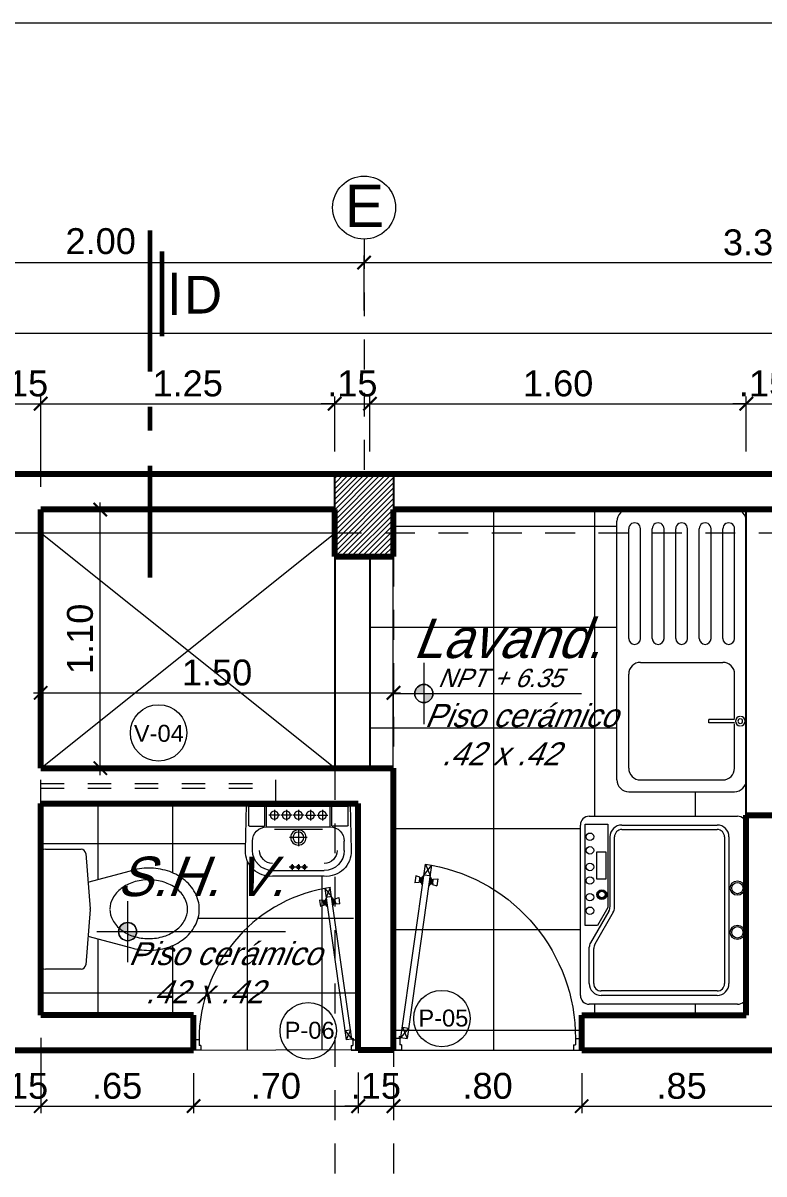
# Model space of a CAD drawing. Header units: millimetres. Extents: x 3790 to 7711, y 1449 to 3132.
# Drawn here: x 3911.027 to 3914.177, y 1484.983 to 1489.878 of the extents above; entities that cross this region are included whole.
import ezdxf

# ---------------------------------------------------------------- set-up
doc = ezdxf.new("R2010")
doc.units = ezdxf.units.MM
doc.header["$PDMODE"] = 3
for name, pattern in [('ACAD_ISO10W100', [18.5, 12, -3, 0.5, -3]), ('CENTER2', [1.125, 0.75, -0.125, 0.125, -0.125]), ('DASHDOTX2', [50.8, 25.4, -12.7, 0, -12.7]), ('HIDDEN', [9.525, 6.35, -3.175])]:
    doc.linetypes.add(name, pattern=pattern)
for name, color, linetype, lineweight in [('cotas', 7, 'Continuous', 5), ('EJES', 20, 'DASHDOTX2', 9), ('LINEA-DE-CORTE', 6, 'ACAD_ISO10W100', 60), ('MOBILIARIOS', 151, 'Continuous', 5), ('PERSONA', 7, 'Continuous', 9), ('pluma 0.0', 33, 'Continuous', 0), ('pluma 1', 1, 'Continuous', 9), ('pluma 2.5', 30, 'Continuous', 25), ('pluma 8', 98, 'Continuous', 80), ('proyecciones', 32, 'HIDDEN', 9), ('PUERTAS', 33, 'Continuous', 9), ('SANITARIOS', 40, 'Continuous', 9), ('TEXTO', 7, 'Continuous', 9), ('TEXTURAS', 35, 'Continuous', 5)]:
    doc.layers.add(name, color=color, linetype=linetype, lineweight=lineweight)
doc.styles.add('nombreambiente', font='stylu.ttf', dxfattribs={"oblique": 20})
doc.styles.get("Standard").update_dxf_attribs({"font": 'arial.ttf'})
doc.styles.add('TIMES', font='arial.ttf', dxfattribs={"height": 0.11})
doc.dimstyles.new('julio', dxfattribs={"dimtxt": 0.11, "dimasz": 0.057, "dimexe": 0.03, "dimexo": 0.097, "dimgap": 0.0295, "dimtad": 1, "dimzin": 4, "dimdsep": 46, "dimtxsty": 'TIMES', "dimblk": 'ARCHTICK', "dimcen": 0, "dimdle": 0.03, "dimclrd": 256, "dimclre": 256, "dimclrt": 256, "dimadec": 0, "dimazin": 0, "dimtfac": 1, "dimtix": 1, "dimtmove": 2, "dimatfit": 2, "dimldrblk": 'ARCHTICK', "dimfxl": 1, "dimtolj": 1, "dimtzin": 0, "dimlwd": 5, "dimlwe": 5, "dimarcsym": 0})

# ---------------------------------------------------------------- blocks, each defined once
blk = doc.blocks.new('DFGDSG')
at = {"layer": 'SANITARIOS'}
for p, q in [((653.507, 206.6328), (654.607, 206.6328)), ((653.457, 206.5828), (653.457, 206.1328)), ((653.557, 206.5828), (653.957, 206.5828)), ((654.1085, 206.5828), (654.5752, 206.5828)), ((654.657, 206.5828), (654.657, 206.1328)), ((653.507, 206.5328), (653.507, 206.1828)), ((654.007, 206.5328), (654.007, 206.1828)), ((654.1085, 206.5328), (654.5752, 206.5328)), ((654.1085, 206.4828), (654.5752, 206.4828)), ((654.1085, 206.4328), (654.5752, 206.4328)), ((654.1085, 206.3828), (654.5752, 206.3828)), ((654.1085, 206.3328), (654.5752, 206.3328)), ((654.1085, 206.2828), (654.5752, 206.2828)), ((653.7493, 206.1328), (653.7494, 206.2417)), ((653.7494, 206.2417), (653.764, 206.2417)), ((653.7646, 206.1328), (653.7646, 206.2417)), ((654.1085, 206.2328), (654.5752, 206.2328)), ((654.1085, 206.1828), (654.5752, 206.1828)), ((653.557, 206.1328), (653.7451, 206.1328)), ((653.7689, 206.1328), (653.957, 206.1328)), ((654.1085, 206.1328), (654.5752, 206.1328)), ((653.507, 206.0828), (654.607, 206.0828))]:
    blk.add_line(p, q, dxfattribs=at)
for centre, radius, start, end in [((653.507, 206.5828), 0.05, 90, 180), ((654.607, 206.5828), 0.05, 360, 90), ((653.557, 206.5328), 0.05, 90, 180), ((653.957, 206.5328), 0.05, 0, 90), ((654.1085, 206.5578), 0.025, 90, 270), ((654.5752, 206.5578), 0.025, 270, 90), ((654.1085, 206.4578), 0.025, 90, 270), ((654.5752, 206.4578), 0.025, 270, 90), ((654.1085, 206.3578), 0.025, 90, 270), ((654.5752, 206.3578), 0.025, 270, 90), ((654.1085, 206.2578), 0.025, 90, 270), ((654.5752, 206.2578), 0.025, 270, 90), ((653.557, 206.1828), 0.05, 180, 270), ((653.957, 206.1828), 0.05, 270, 0), ((654.1085, 206.1578), 0.025, 90, 270), ((654.5752, 206.1578), 0.025, 270, 90), ((653.507, 206.1328), 0.05, 180, 270), ((653.757, 206.1085), 0.0201, 3.7916, 176.2084), ((653.757, 206.1085), 0.0201, 183.7916, 356.2084), ((653.757, 206.1085), 0.0101, 7.5683, 172.4317), ((653.757, 206.1085), 0.0101, 187.5683, 352.4317), ((654.607, 206.1328), 0.05, 270, 360)]:
    blk.add_arc(centre, radius, start, end, dxfattribs=at)
blk = doc.blocks.new('khjkhjk')
at = {"layer": 'SANITARIOS'}
for p, q in [((987.6491, 424.1584), (987.6491, 424.6284)), ((987.6691, 424.6484), (987.8206, 424.6484)), ((987.8405, 424.6299), (987.8589, 424.3949)), ((987.85, 424.5084), (988.0309, 424.5568)), ((987.8589, 424.3918), (987.8405, 424.1568)), ((987.85, 424.2783), (988.0309, 424.2299)), ((987.8206, 424.1384), (987.6691, 424.1384))]:
    blk.add_line(p, q, dxfattribs=at)
for centre, radius, start, end in [((987.6691, 424.6284), 0.02, 90, 180), ((987.8206, 424.6284), 0.02, 4.4846, 90), ((988.1086, 424.3013), 0.2671, 90, 106.9016), ((988.1086, 424.3013), 0.2671, 72.5782, 90), ((988.1228, 424.3465), 0.2197, 52.8533, 72.5782), ((988.0944, 424.3465), 0.1697, 107.4218, 127.1467), ((988.1086, 424.3013), 0.2171, 90, 107.4218), ((988.1086, 424.3013), 0.2171, 72.5782, 90), ((988.1228, 424.3465), 0.1697, 52.8533, 72.5782), ((988.1445, 424.3751), 0.1837, 28.6682, 52.8533), ((988.0727, 424.3751), 0.1337, 127.1467, 151.3318), ((988.1445, 424.3751), 0.1337, 28.6682, 52.8533), ((988.1778, 424.3934), 0.1458, 360, 28.6682), ((988.0393, 424.3934), 0.0958, 151.3318, 179.1537), ((988.1778, 424.3934), 0.0958, 360, 28.6682), ((987.839, 424.3934), 0.02, 355.5154, 4.4846), ((988.0393, 424.3934), 0.0958, 180.8463, 208.6682), ((988.1778, 424.3934), 0.0958, 331.3318, 0), ((988.1778, 424.3934), 0.1458, 331.3318, 0), ((988.0727, 424.4116), 0.1337, 208.6682, 232.8533), ((988.1445, 424.4116), 0.1337, 307.1467, 331.3318), ((988.1445, 424.4116), 0.1837, 307.1467, 331.3318), ((988.0944, 424.4403), 0.1697, 232.8533, 252.5782), ((988.1086, 424.4855), 0.2171, 252.5782, 270), ((988.1086, 424.4855), 0.2171, 270, 287.4218), ((988.1228, 424.4403), 0.1697, 287.4218, 307.1467), ((988.1228, 424.4403), 0.2197, 287.4218, 307.1467), ((988.1086, 424.4855), 0.2671, 253.0984, 270), ((988.1086, 424.4855), 0.2671, 270, 287.4218), ((987.6691, 424.1584), 0.02, 180, 270), ((987.8206, 424.1584), 0.02, 270, 355.5154)]:
    blk.add_arc(centre, radius, start, end, dxfattribs=at)
blk = doc.blocks.new('lavavo 3')
at = {"layer": 'SANITARIOS'}
for p, q in [((1138.5237, 375.7609), (1138.5237, 375.8379)), ((1138.9437, 375.8419), (1138.5277, 375.8419)), ((1138.5937, 375.7584), (1138.5937, 375.8419)), ((1138.6007, 375.7539), (1138.6007, 375.8419)), ((1138.8707, 375.7539), (1138.8707, 375.8419)), ((1138.8777, 375.7584), (1138.8777, 375.8419)), ((1138.9477, 375.8379), (1138.9477, 375.7609)), ((1138.5277, 375.7569), (1138.5887, 375.7569)), ((1138.5907, 375.7539), (1138.5907, 375.7549)), ((1138.8707, 375.7539), (1138.6007, 375.7539)), ((1138.8807, 375.753), (1138.8807, 375.7549)), ((1138.9437, 375.7569), (1138.8827, 375.7569)), ((1138.8377, 375.7439), (1138.6337, 375.7439)), ((1138.5407, 375.6539), (1138.5407, 375.6939)), ((1138.9307, 375.6539), (1138.9307, 375.6939)), ((1138.8457, 375.5689), (1138.6257, 375.5689))]:
    blk.add_line(p, q, dxfattribs=at)
at = {"layer": 'SANITARIOS', "color": 4, "linetype": 'CENTER2', "ltscale": 0.04}
for p, q in [((1138.6567, 375.8039), (1138.6107, 375.8039)), ((1138.6337, 375.8269), (1138.6337, 375.7809)), ((1138.7077, 375.8039), (1138.6617, 375.8039)), ((1138.6847, 375.8269), (1138.6847, 375.7809)), ((1138.7127, 375.8039), (1138.7587, 375.8039)), ((1138.7357, 375.8269), (1138.7357, 375.7809)), ((1138.7637, 375.8039), (1138.8097, 375.8039)), ((1138.7867, 375.8269), (1138.7867, 375.7809)), ((1138.8147, 375.8039), (1138.8607, 375.8039)), ((1138.8377, 375.8269), (1138.8377, 375.7809)), ((1138.6982, 375.7089), (1138.7732, 375.7089))]:
    blk.add_line(p, q, dxfattribs=at)
at = {"layer": 'SANITARIOS', "color": 4}
blk.add_line((1138.7357, 375.7464), (1138.7357, 375.6714), dxfattribs=at)
at = {"layer": 'SANITARIOS', "color": 4, "linetype": 'CENTER2', "ltscale": 0.02}
for p, q in [((1138.6972, 375.5834), (1138.7227, 375.5834)), ((1138.7099, 375.5961), (1138.7099, 375.5706)), ((1138.7229, 375.5834), (1138.7484, 375.5834)), ((1138.7357, 375.5961), (1138.7357, 375.5706)), ((1138.7487, 375.5834), (1138.7742, 375.5834)), ((1138.7614, 375.5961), (1138.7614, 375.5706))]:
    blk.add_line(p, q, dxfattribs=at)
at = {"layer": 'SANITARIOS'}
blk.add_lwpolyline([(1138.5157, 375.8489), (1138.5107, 375.6539, 0.445971), (1138.6257, 375.5439), (1138.8457, 375.5439, 0.445971), (1138.9607, 375.6539), (1138.9557, 375.8489, 0.414214), (1138.9507, 375.8539), (1138.5207, 375.8539, 0.414214)], format="xyb", close=True, dxfattribs=at)
for centre, radius in [((1138.6337, 375.8039), 0.0173), ((1138.6847, 375.8039), 0.0173), ((1138.7357, 375.8039), 0.0173), ((1138.7867, 375.8039), 0.0173), ((1138.8377, 375.8039), 0.0173), ((1138.7357, 375.7089), 0.0325), ((1138.7357, 375.7089), 0.0232), ((1138.7099, 375.5834), 0.00775), ((1138.7357, 375.5834), 0.00775), ((1138.7614, 375.5834), 0.00775)]:
    blk.add_circle(centre, radius, dxfattribs=at)
for centre, radius, start, end in [((1138.5277, 375.8379), 0.004, 90, 180), ((1138.9437, 375.8379), 0.004, 360, 90), ((1138.5277, 375.7609), 0.004, 180, 270), ((1138.6007, 375.6939), 0.06, 90, 180), ((1138.5887, 375.7549), 0.002, 0, 90), ((1138.8707, 375.6939), 0.06, 0, 90), ((1138.8827, 375.7549), 0.002, 90, 180), ((1138.9437, 375.7609), 0.004, 270, 0), ((1138.6257, 375.6539), 0.085, 180, 270), ((1138.6257, 375.6539), 0.055, 180, 270), ((1138.8457, 375.6539), 0.085, 270, 0), ((1138.8457, 375.6539), 0.055, 270, 0)]:
    blk.add_arc(centre, radius, start, end, dxfattribs=at)
blk = doc.blocks.new('eqwqewr')
at = {"layer": 'PUERTAS'}
for p, q in [((0.1178, 0.7625, 4483.175), (0.0879, 0.7582, 4483.175)), ((0.0879, 0.7582, 4483.175), (0.2051, -0.0706, 4483.175)), ((0.235, -0.0663, 4483.175), (0.1178, 0.7625, 4483.175)), ((0.0589, 0.6934, 4483.175), (0.0637, 0.6595, 4483.175)), ((0.0799, 0.6922, 4483.175), (0.0589, 0.6934, 4483.175)), ((0.0835, 0.6664, 4483.175), (0.0637, 0.6595, 4483.175)), ((0.0806, 0.6868, 4483.175), (0.0799, 0.6922, 4483.175)), ((0.084, 0.6873, 4483.175), (0.0806, 0.6868, 4483.175)), ((0.0828, 0.6718, 4483.175), (0.0806, 0.6868, 4483.175)), ((0.0862, 0.6723, 4483.175), (0.0828, 0.6718, 4483.175)), ((0.0828, 0.6718, 4483.175), (0.0835, 0.6664, 4483.175)), ((0.0871, 0.6898, 4483.175), (0.0837, 0.6893, 4483.175)), ((0.084, 0.6873, 4483.175), (0.0837, 0.6893, 4483.175)), ((0.0862, 0.6723, 4483.175), (0.084, 0.6873, 4483.175)), ((0.0862, 0.6723, 4483.175), (0.0864, 0.6703, 4483.175)), ((0.0898, 0.6708, 4483.175), (0.0864, 0.6703, 4483.175)), ((0.0902, 0.693, 4483.175), (0.0868, 0.6925, 4483.175)), ((0.0871, 0.6898, 4483.175), (0.0868, 0.6925, 4483.175)), ((0.0898, 0.6708, 4483.175), (0.0871, 0.6898, 4483.175)), ((0.0898, 0.6708, 4483.175), (0.0902, 0.6681, 4483.175)), ((0.0942, 0.704, 4483.175), (0.0902, 0.693, 4483.175)), ((0.0936, 0.6685, 4483.175), (0.0902, 0.693, 4483.175)), ((0.0936, 0.6685, 4483.175), (0.0902, 0.6681, 4483.175)), ((0.1005, 0.6591, 4483.175), (0.0936, 0.6685, 4483.175)), ((0.0955, 0.7042, 4483.175), (0.0942, 0.704, 4483.175)), ((0.1005, 0.6591, 4483.175), (0.0942, 0.704, 4483.175)), ((0.1248, 0.713, 4483.175), (0.0949, 0.7087, 4483.175)), ((0.0987, 0.6817, 4483.175), (0.0987, 0.6817, 4483.175)), ((0.0987, 0.6817, 4483.175), (0.0987, 0.6817, 4483.175)), ((0.1254, 0.7084, 4483.175), (0.1268, 0.7086, 4483.175)), ((0.1331, 0.6637, 4483.175), (0.1268, 0.7086, 4483.175)), ((0.1268, 0.7086, 4483.175), (0.1336, 0.6992, 4483.175)), ((0.1318, 0.6635, 4483.175), (0.1331, 0.6637, 4483.175)), ((0.1331, 0.6637, 4483.175), (0.1371, 0.6747, 4483.175)), ((0.1336, 0.6992, 4483.175), (0.137, 0.6996, 4483.175)), ((0.1371, 0.6747, 4483.175), (0.1336, 0.6992, 4483.175)), ((0.1374, 0.6969, 4483.175), (0.137, 0.6996, 4483.175)), ((0.1371, 0.6747, 4483.175), (0.1405, 0.6752, 4483.175)), ((0.1374, 0.6969, 4483.175), (0.1408, 0.6974, 4483.175)), ((0.1401, 0.6779, 4483.175), (0.1374, 0.6969, 4483.175)), ((0.1401, 0.6779, 4483.175), (0.1435, 0.6784, 4483.175)), ((0.1401, 0.6779, 4483.175), (0.1405, 0.6752, 4483.175)), ((0.1411, 0.6954, 4483.175), (0.1408, 0.6974, 4483.175)), ((0.1411, 0.6954, 4483.175), (0.1445, 0.6958, 4483.175)), ((0.1432, 0.6804, 4483.175), (0.1411, 0.6954, 4483.175)), ((0.1432, 0.6804, 4483.175), (0.1466, 0.6809, 4483.175)), ((0.1432, 0.6804, 4483.175), (0.1435, 0.6784, 4483.175)), ((0.1437, 0.7013, 4483.175), (0.1635, 0.7082, 4483.175)), ((0.1445, 0.6958, 4483.175), (0.1437, 0.7013, 4483.175)), ((0.1466, 0.6809, 4483.175), (0.1445, 0.6958, 4483.175)), ((0.1466, 0.6809, 4483.175), (0.1474, 0.6755, 4483.175)), ((0.1474, 0.6755, 4483.175), (0.1684, 0.6743, 4483.175)), ((0.1635, 0.7082, 4483.175), (0.1684, 0.6743, 4483.175)), ((0.1019, 0.6593, 4483.175), (0.1005, 0.6591, 4483.175)), ((0.228, -0.0168, 4483.175), (0.1981, -0.021, 4483.175)), ((-0.5995, -0.0707, 4483.175), (-0.6297, -0.0707, 4483.175)), ((-0.6297, -0.0707, 4483.175), (-0.6297, -0.1273, 4483.175)), ((-0.5995, -0.0707, 4483.175), (-0.5995, -0.1019, 4483.175)), ((-0.5909, -0.1019, 4483.175), (-0.5995, -0.1019, 4483.175)), ((-0.5909, -0.1019, 4483.175), (-0.5909, -0.1273, 4483.175)), ((0.235, -0.0663, 4483.175), (0.2051, -0.0706, 4483.175)), ((0.2315, -0.1019, 4483.175), (0.2401, -0.1019, 4483.175)), ((0.2315, -0.1019, 4483.175), (0.2315, -0.1273, 4483.175)), ((0.2401, -0.0707, 4483.175), (0.2401, -0.1019, 4483.175)), ((0.2401, -0.0707, 4483.175), (0.2703, -0.0707, 4483.175)), ((0.2401, -0.0707, 4483.175), (0.2401, -0.1019, 4483.175)), ((0.2703, -0.0707, 4483.175), (0.2703, -0.1273, 4483.175)), ((-0.5909, -0.1273, 4483.175), (-0.6297, -0.1273, 4483.175)), ((0.2315, -0.1273, 4483.175), (0.2703, -0.1273, 4483.175))]:
    blk.add_line(p, q, dxfattribs=at)
for radius in [0.00461, 0.000461]:
    blk.add_circle((0.2397, -0.0661, 4483.175), radius, dxfattribs=at)
at = {"layer": 'TEXTURAS', "linetype": 'Continuous', "extrusion": (-4.60854e-07, -6.59516e-08, 1)}
for p, q in [((0.0879, 0.7582, 4483.175), (0.1248, 0.713, 4483.175)), ((0.1178, 0.7625, 4483.175), (0.0949, 0.7087, 4483.175)), ((0.1981, -0.021, 4483.175), (0.235, -0.0663, 4483.175)), ((0.228, -0.0168, 4483.175), (0.2051, -0.0706, 4483.175))]:
    blk.add_line(p, q, dxfattribs=at)
at = {"layer": 'TEXTURAS'}
blk.add_arc((0.2406, -0.0678, 4483.175), 0.8401, 100.4752, 180.1986, dxfattribs=at)
blk = doc.blocks.new('lavadora')
at = {"layer": 'MOBILIARIOS'}
h = blk.add_hatch(color=256, dxfattribs=at)
h.paths.add_polyline_path([(601.9776, 2030.5193, 1), (602.0108, 2030.5193, 1)])
h.paths.add_polyline_path([(602.0084, 2030.5194, -1), (601.98, 2030.5194, -1)], flags=16)
for p, q in [((601.6986, 2031.134), (602.423, 2031.134)), ((601.6608, 2030.4663), (601.6608, 2031.0962)), ((602.4608, 2031.0962), (602.4608, 2030.4663)), ((601.7489, 2031.0602), (602.3726, 2031.0602)), ((601.7489, 2031.0413), (602.3726, 2031.0413)), ((601.6986, 2030.6048), (601.6986, 2031.0099)), ((601.7175, 2030.6048), (601.7175, 2031.0099)), ((602.4041, 2031.0099), (602.4041, 2030.5167)), ((602.423, 2031.0099), (602.423, 2030.5167)), ((601.6952, 2030.5456), (602.0489, 2030.5456)), ((601.6952, 2030.4489), (601.6952, 2030.5456)), ((602.0506, 2030.5734), (601.7489, 2030.5734)), ((602.0456, 2030.5545), (601.7489, 2030.5545)), ((602.0489, 2030.5456), (602.126, 2030.5011)), ((602.0645, 2030.5494), (602.1997, 2030.4713)), ((602.0695, 2030.5683), (602.2047, 2030.4902)), ((601.8127, 2030.4978), (601.8127, 2030.5371)), ((601.8127, 2030.5371), (601.9286, 2030.5371)), ((601.9286, 2030.4978), (601.8127, 2030.4978)), ((601.9286, 2030.5371), (601.9286, 2030.4978)), ((602.126, 2030.5011), (602.126, 2030.4489)), ((602.126, 2030.4489), (601.6952, 2030.4489)), ((602.3726, 2030.4663), (602.2186, 2030.4663)), ((602.3726, 2030.4852), (602.2236, 2030.4852)), ((602.423, 2030.4285), (601.6986, 2030.4285))]:
    blk.add_line(p, q, dxfattribs=at)
for centre, radius in [((601.9666, 2031.0961), 0.0307), ((601.9666, 2031.0961), 0.0242), ((602.1549, 2031.0961), 0.0307), ((602.1549, 2031.0961), 0.0242), ((601.9942, 2030.5197), 0.0208), ((601.9942, 2030.5193), 0.0166), ((601.9942, 2030.5194), 0.0142), ((601.7483, 2030.4691), 0.0159), ((601.8061, 2030.4691), 0.0159), ((601.8768, 2030.4691), 0.0159), ((601.9346, 2030.4691), 0.0159), ((602.0053, 2030.4691), 0.0159), ((602.0631, 2030.4691), 0.0159)]:
    blk.add_circle(centre, radius, dxfattribs=at)
for centre, radius, start, end in [((601.6986, 2031.0962), 0.0378, 90, 180), ((602.423, 2031.0962), 0.0378, 0, 90), ((601.7489, 2031.0099), 0.0504, 90, 180), ((601.7489, 2031.0099), 0.0315, 90, 180), ((602.3726, 2031.0099), 0.0504, 0, 90), ((602.3726, 2031.0099), 0.0315, 0, 90), ((601.7489, 2030.6048), 0.0504, 180, 270), ((601.7489, 2030.6048), 0.0315, 180, 270), ((602.0456, 2030.5167), 0.0378, 60, 90), ((602.0506, 2030.5356), 0.0378, 60, 90), ((602.3726, 2030.5167), 0.0504, 270, 0), ((602.3726, 2030.5167), 0.0315, 270, 0), ((601.6986, 2030.4663), 0.0378, 180, 270), ((602.2186, 2030.5041), 0.0378, 240, 270), ((602.2236, 2030.523), 0.0378, 240, 270), ((602.423, 2030.4663), 0.0378, 270, 0)]:
    blk.add_arc(centre, radius, start, end, dxfattribs=at)
blk = doc.blocks.new('iiuyu')
at = {"layer": 'pluma 1', "ltscale": 0.3}
h = blk.add_hatch(color=256, dxfattribs=at)
h.paths.add_polyline_path([(1118.6362, 393.0279, 0.414214), (1118.5977, 392.9893), (1118.6362, 392.9893)])
h.paths.add_polyline_path([(1118.6747, 392.9893), (1118.6362, 392.9893), (1118.6362, 392.9508, 0.414214)])
for p, q in [((1118.6362, 393.1195), (1118.6362, 392.8592)), ((1118.506, 392.9893), (1119.307, 392.9893))]:
    blk.add_line(p, q, dxfattribs=at)
blk.add_circle((1118.6362, 392.9893), 0.0385, dxfattribs=at)
for start, end in [(0, 180), (180, 0)]:
    blk.add_arc((1118.6362, 392.9893), 0.0385, start, end, dxfattribs=at)
blk = doc.blocks.new('_ArchTick')
at = {"color": 0, "linetype": 'ByBlock', "lineweight": 40, "const_width": 0.15}
blk.add_lwpolyline([(-0.5, -0.5), (0.5, 0.5)], dxfattribs=at)
blk = doc.blocks.new('*D447')
at = {"layer": 'cotas', "lineweight": 5, "transparency": 16777216}
for p, q in [((3901.5224, 1488.5592), (3916.8824, 1488.5592)), ((3901.5524, 1488.0562), (3901.5524, 1488.5892)), ((3916.8524, 1488.0562), (3916.8524, 1488.5892))]:
    blk.add_line(p, q, dxfattribs=at)
at = {"layer": 'Defpoints', "color": 0, "transparency": 16777216}
for p in [(3916.8524, 1488.5592), (3901.5524, 1487.9592), (3916.8524, 1487.9592)]:
    blk.add_point(p, dxfattribs=at)
at = {"layer": 'cotas', "lineweight": 5, "transparency": 16777216, "xscale": 0.057, "yscale": 0.057, "zscale": 0.057, "rotation": 180}
blk.add_blockref('_ArchTick', (3901.5524, 1488.5592), dxfattribs=at)
at = {"layer": 'cotas', "lineweight": 5, "transparency": 16777216, "xscale": 0.057, "yscale": 0.057, "zscale": 0.057}
blk.add_blockref('_ArchTick', (3916.8524, 1488.5592), dxfattribs=at)
at = {"layer": 'cotas', "transparency": 16777216, "insert": (3909.355, 1488.65), "char_height": 0.11, "attachment_point": 5, "style": 'TIMES'}
blk.add_mtext('\\A1;15.30', dxfattribs=at)
blk = doc.blocks.new('*D381')
at = {"layer": 'cotas', "lineweight": 5, "transparency": 16777216}
for p, q in [((3910.4474, 1488.8592), (3912.5074, 1488.8592)), ((3910.4774, 1488.6562), (3910.4774, 1488.8892)), ((3912.4774, 1488.6562), (3912.4774, 1488.8892))]:
    blk.add_line(p, q, dxfattribs=at)
at = {"layer": 'Defpoints', "color": 0, "transparency": 16777216}
for p in [(3912.4774, 1488.8592), (3910.4774, 1488.5592), (3912.4774, 1488.5592)]:
    blk.add_point(p, dxfattribs=at)
at = {"layer": 'cotas', "lineweight": 5, "transparency": 16777216, "xscale": 0.057, "yscale": 0.057, "zscale": 0.057, "rotation": 180}
blk.add_blockref('_ArchTick', (3910.4774, 1488.8592), dxfattribs=at)
at = {"layer": 'cotas', "lineweight": 5, "transparency": 16777216, "xscale": 0.057, "yscale": 0.057, "zscale": 0.057}
blk.add_blockref('_ArchTick', (3912.4774, 1488.8592), dxfattribs=at)
at = {"layer": 'cotas', "transparency": 16777216, "insert": (3911.3576, 1488.95), "char_height": 0.11, "attachment_point": 5, "style": 'TIMES'}
blk.add_mtext('\\A1;2.00', dxfattribs=at)
blk = doc.blocks.new('*D382')
at = {"layer": 'cotas', "lineweight": 5, "transparency": 16777216}
for p, q in [((3912.4474, 1488.8592), (3915.8574, 1488.8592)), ((3912.4774, 1488.6562), (3912.4774, 1488.8892)), ((3915.8274, 1488.6562), (3915.8274, 1488.8892))]:
    blk.add_line(p, q, dxfattribs=at)
at = {"layer": 'Defpoints', "color": 0, "transparency": 16777216}
for p in [(3915.8274, 1488.8592), (3912.4774, 1488.5592), (3915.8274, 1488.5592)]:
    blk.add_point(p, dxfattribs=at)
at = {"layer": 'cotas', "lineweight": 5, "transparency": 16777216, "xscale": 0.057, "yscale": 0.057, "zscale": 0.057, "rotation": 180}
blk.add_blockref('_ArchTick', (3912.4774, 1488.8592), dxfattribs=at)
at = {"layer": 'cotas', "lineweight": 5, "transparency": 16777216, "xscale": 0.057, "yscale": 0.057, "zscale": 0.057}
blk.add_blockref('_ArchTick', (3915.8274, 1488.8592), dxfattribs=at)
at = {"layer": 'cotas', "transparency": 16777216, "insert": (3914.1524, 1488.9449), "char_height": 0.11, "attachment_point": 5, "style": 'TIMES'}
blk.add_mtext('\\A1;3.35', dxfattribs=at)
blk = doc.blocks.new('*D389')
at = {"layer": 'cotas', "lineweight": 5, "transparency": 16777216}
for p, q in [((3912.5024, 1488.0562), (3912.5024, 1488.2892)), ((3914.1024, 1488.0562), (3914.1024, 1488.2892)), ((3912.4724, 1488.2592), (3914.1324, 1488.2592))]:
    blk.add_line(p, q, dxfattribs=at)
at = {"layer": 'Defpoints', "color": 0, "transparency": 16777216}
for p in [(3914.1024, 1488.2592), (3912.5024, 1487.9592), (3914.1024, 1487.9592)]:
    blk.add_point(p, dxfattribs=at)
at = {"layer": 'cotas', "lineweight": 5, "transparency": 16777216, "xscale": 0.057, "yscale": 0.057, "zscale": 0.057, "rotation": 180}
blk.add_blockref('_ArchTick', (3912.5024, 1488.2592), dxfattribs=at)
at = {"layer": 'cotas', "lineweight": 5, "transparency": 16777216, "xscale": 0.057, "yscale": 0.057, "zscale": 0.057}
blk.add_blockref('_ArchTick', (3914.1024, 1488.2592), dxfattribs=at)
at = {"layer": 'cotas', "transparency": 16777216, "insert": (3913.3024, 1488.3449), "char_height": 0.11, "attachment_point": 5, "style": 'TIMES'}
blk.add_mtext('\\A1;1.60', dxfattribs=at)
blk = doc.blocks.new('*D428')
at = {"layer": 'cotas', "lineweight": 5, "transparency": 16777216}
for p, q in [((3914.1024, 1488.0562), (3914.1024, 1488.2892)), ((3914.2524, 1488.0562), (3914.2524, 1488.2892)), ((3914.1024, 1488.2592), (3914.0454, 1488.2592)), ((3914.1024, 1488.2592), (3914.2524, 1488.2592)), ((3914.2524, 1488.2592), (3914.3094, 1488.2592))]:
    blk.add_line(p, q, dxfattribs=at)
at = {"layer": 'Defpoints', "color": 0, "transparency": 16777216}
for p in [(3914.2524, 1488.2592), (3914.1024, 1487.9592), (3914.2524, 1487.9592)]:
    blk.add_point(p, dxfattribs=at)
at = {"layer": 'cotas', "lineweight": 5, "transparency": 16777216, "xscale": 0.057, "yscale": 0.057, "zscale": 0.057}
blk.add_blockref('_ArchTick', (3914.1024, 1488.2592), dxfattribs=at)
at = {"layer": 'cotas', "lineweight": 5, "transparency": 16777216, "xscale": 0.057, "yscale": 0.057, "zscale": 0.057, "rotation": 180}
blk.add_blockref('_ArchTick', (3914.2524, 1488.2592), dxfattribs=at)
at = {"layer": 'cotas', "transparency": 16777216, "insert": (3914.1774, 1488.3449), "char_height": 0.11, "attachment_point": 5, "style": 'TIMES'}
blk.add_mtext('\\A1;.15', dxfattribs=at)
blk = doc.blocks.new('*D431')
at = {"layer": 'cotas', "lineweight": 5, "transparency": 16777216}
for p, q in [((3910.9524, 1487.9062), (3910.9524, 1488.2892)), ((3911.1024, 1487.9062), (3911.1024, 1488.2892)), ((3910.9524, 1488.2592), (3910.8954, 1488.2592)), ((3910.9524, 1488.2592), (3911.1024, 1488.2592)), ((3911.1024, 1488.2592), (3911.1594, 1488.2592))]:
    blk.add_line(p, q, dxfattribs=at)
at = {"layer": 'Defpoints', "color": 0, "transparency": 16777216}
for p in [(3911.1024, 1488.2592), (3910.9524, 1487.8092), (3911.1024, 1487.8092)]:
    blk.add_point(p, dxfattribs=at)
at = {"layer": 'cotas', "lineweight": 5, "transparency": 16777216, "xscale": 0.057, "yscale": 0.057, "zscale": 0.057}
blk.add_blockref('_ArchTick', (3910.9524, 1488.2592), dxfattribs=at)
at = {"layer": 'cotas', "lineweight": 5, "transparency": 16777216, "xscale": 0.057, "yscale": 0.057, "zscale": 0.057, "rotation": 180}
blk.add_blockref('_ArchTick', (3911.1024, 1488.2592), dxfattribs=at)
at = {"layer": 'cotas', "transparency": 16777216, "insert": (3911.0274, 1488.3449), "char_height": 0.11, "attachment_point": 5, "style": 'TIMES'}
blk.add_mtext('\\A1;.15', dxfattribs=at)
blk = doc.blocks.new('*D432')
at = {"layer": 'cotas', "lineweight": 5, "transparency": 16777216}
for p, q in [((3911.1024, 1487.9062), (3911.1024, 1488.2892)), ((3912.3524, 1488.0562), (3912.3524, 1488.2892)), ((3911.0724, 1488.2592), (3912.3824, 1488.2592))]:
    blk.add_line(p, q, dxfattribs=at)
at = {"layer": 'Defpoints', "color": 0, "transparency": 16777216}
for p in [(3912.3524, 1488.2592), (3912.3524, 1487.9592), (3911.1024, 1487.8092)]:
    blk.add_point(p, dxfattribs=at)
at = {"layer": 'cotas', "lineweight": 5, "transparency": 16777216, "xscale": 0.057, "yscale": 0.057, "zscale": 0.057, "rotation": 180}
blk.add_blockref('_ArchTick', (3911.1024, 1488.2592), dxfattribs=at)
at = {"layer": 'cotas', "lineweight": 5, "transparency": 16777216, "xscale": 0.057, "yscale": 0.057, "zscale": 0.057}
blk.add_blockref('_ArchTick', (3912.3524, 1488.2592), dxfattribs=at)
at = {"layer": 'cotas', "transparency": 16777216, "insert": (3911.7274, 1488.3449), "char_height": 0.11, "attachment_point": 5, "style": 'TIMES'}
blk.add_mtext('\\A1;1.25', dxfattribs=at)
blk = doc.blocks.new('*D454')
at = {"layer": 'cotas', "lineweight": 5, "transparency": 16777216}
for p, q in [((3912.3524, 1488.0562), (3912.3524, 1488.2892)), ((3912.5024, 1488.0562), (3912.5024, 1488.2892)), ((3912.3524, 1488.2592), (3912.2954, 1488.2592)), ((3912.3524, 1488.2592), (3912.5024, 1488.2592)), ((3912.5024, 1488.2592), (3912.5594, 1488.2592))]:
    blk.add_line(p, q, dxfattribs=at)
at = {"layer": 'Defpoints', "color": 0, "transparency": 16777216}
for p in [(3912.5024, 1488.2592), (3912.3524, 1487.9592), (3912.5024, 1487.9592)]:
    blk.add_point(p, dxfattribs=at)
at = {"layer": 'cotas', "lineweight": 5, "transparency": 16777216, "xscale": 0.057, "yscale": 0.057, "zscale": 0.057}
blk.add_blockref('_ArchTick', (3912.3524, 1488.2592), dxfattribs=at)
at = {"layer": 'cotas', "lineweight": 5, "transparency": 16777216, "xscale": 0.057, "yscale": 0.057, "zscale": 0.057, "rotation": 180}
blk.add_blockref('_ArchTick', (3912.5024, 1488.2592), dxfattribs=at)
at = {"layer": 'cotas', "transparency": 16777216, "insert": (3912.4274, 1488.3449), "char_height": 0.11, "attachment_point": 5, "style": 'TIMES'}
blk.add_mtext('\\A1;.15', dxfattribs=at)
blk = doc.blocks.new('*D360')
at = {"layer": 'cotas', "lineweight": 5, "transparency": 16777216}
for p, q in [((3910.9524, 1485.5622), (3910.9524, 1485.2417)), ((3911.1024, 1485.5622), (3911.1024, 1485.2417)), ((3910.9524, 1485.2717), (3910.8954, 1485.2717)), ((3910.9524, 1485.2717), (3911.1024, 1485.2717)), ((3911.1024, 1485.2717), (3911.1594, 1485.2717))]:
    blk.add_line(p, q, dxfattribs=at)
at = {"layer": 'Defpoints', "color": 0, "transparency": 16777216}
for p in [(3910.9524, 1485.6592), (3911.1024, 1485.6592), (3911.1024, 1485.2717)]:
    blk.add_point(p, dxfattribs=at)
at = {"layer": 'cotas', "lineweight": 5, "transparency": 16777216, "xscale": 0.057, "yscale": 0.057, "zscale": 0.057}
blk.add_blockref('_ArchTick', (3910.9524, 1485.2717), dxfattribs=at)
at = {"layer": 'cotas', "lineweight": 5, "transparency": 16777216, "xscale": 0.057, "yscale": 0.057, "zscale": 0.057, "rotation": 180}
blk.add_blockref('_ArchTick', (3911.1024, 1485.2717), dxfattribs=at)
at = {"layer": 'cotas', "transparency": 16777216, "insert": (3911.0274, 1485.3574), "char_height": 0.11, "attachment_point": 5, "style": 'TIMES'}
blk.add_mtext('\\A1;.15', dxfattribs=at)
blk = doc.blocks.new('*D361')
at = {"layer": 'cotas', "lineweight": 5, "transparency": 16777216}
for p, q in [((3911.1024, 1485.5622), (3911.1024, 1485.2417)), ((3911.7524, 1485.4122), (3911.7524, 1485.2417)), ((3911.0724, 1485.2717), (3911.7824, 1485.2717))]:
    blk.add_line(p, q, dxfattribs=at)
at = {"layer": 'Defpoints', "color": 0, "transparency": 16777216}
for p in [(3911.1024, 1485.6592), (3911.7524, 1485.5092), (3911.7524, 1485.2717)]:
    blk.add_point(p, dxfattribs=at)
at = {"layer": 'cotas', "lineweight": 5, "transparency": 16777216, "xscale": 0.057, "yscale": 0.057, "zscale": 0.057, "rotation": 180}
blk.add_blockref('_ArchTick', (3911.1024, 1485.2717), dxfattribs=at)
at = {"layer": 'cotas', "lineweight": 5, "transparency": 16777216, "xscale": 0.057, "yscale": 0.057, "zscale": 0.057}
blk.add_blockref('_ArchTick', (3911.7524, 1485.2717), dxfattribs=at)
at = {"layer": 'cotas', "transparency": 16777216, "insert": (3911.4274, 1485.3574), "char_height": 0.11, "attachment_point": 5, "style": 'TIMES'}
blk.add_mtext('\\A1;.65', dxfattribs=at)
blk = doc.blocks.new('*D362')
at = {"layer": 'cotas', "lineweight": 5, "transparency": 16777216}
for p, q in [((3911.7524, 1485.4122), (3911.7524, 1485.2417)), ((3912.4524, 1485.4151), (3912.4524, 1485.2417)), ((3911.7224, 1485.2717), (3912.4824, 1485.2717))]:
    blk.add_line(p, q, dxfattribs=at)
at = {"layer": 'Defpoints', "color": 0, "transparency": 16777216}
for p in [(3911.7524, 1485.5092), (3912.4524, 1485.5121), (3912.4524, 1485.2717)]:
    blk.add_point(p, dxfattribs=at)
at = {"layer": 'cotas', "lineweight": 5, "transparency": 16777216, "xscale": 0.057, "yscale": 0.057, "zscale": 0.057, "rotation": 180}
blk.add_blockref('_ArchTick', (3911.7524, 1485.2717), dxfattribs=at)
at = {"layer": 'cotas', "lineweight": 5, "transparency": 16777216, "xscale": 0.057, "yscale": 0.057, "zscale": 0.057}
blk.add_blockref('_ArchTick', (3912.4524, 1485.2717), dxfattribs=at)
at = {"layer": 'cotas', "transparency": 16777216, "insert": (3912.1024, 1485.3574), "char_height": 0.11, "attachment_point": 5, "style": 'TIMES'}
blk.add_mtext('\\A1;.70', dxfattribs=at)
blk = doc.blocks.new('*D363')
at = {"layer": 'cotas', "lineweight": 5, "transparency": 16777216}
for p, q in [((3912.4524, 1485.4151), (3912.4524, 1485.2417)), ((3912.6024, 1485.4122), (3912.6024, 1485.2417)), ((3912.4524, 1485.2717), (3912.3954, 1485.2717)), ((3912.4524, 1485.2717), (3912.6024, 1485.2717)), ((3912.6024, 1485.2717), (3912.6594, 1485.2717))]:
    blk.add_line(p, q, dxfattribs=at)
at = {"layer": 'Defpoints', "color": 0, "transparency": 16777216}
for p in [(3912.4524, 1485.5121), (3912.6024, 1485.5092), (3912.6024, 1485.2717)]:
    blk.add_point(p, dxfattribs=at)
at = {"layer": 'cotas', "lineweight": 5, "transparency": 16777216, "xscale": 0.057, "yscale": 0.057, "zscale": 0.057}
blk.add_blockref('_ArchTick', (3912.4524, 1485.2717), dxfattribs=at)
at = {"layer": 'cotas', "lineweight": 5, "transparency": 16777216, "xscale": 0.057, "yscale": 0.057, "zscale": 0.057, "rotation": 180}
blk.add_blockref('_ArchTick', (3912.6024, 1485.2717), dxfattribs=at)
at = {"layer": 'cotas', "transparency": 16777216, "insert": (3912.5274, 1485.3574), "char_height": 0.11, "attachment_point": 5, "style": 'TIMES'}
blk.add_mtext('\\A1;.15', dxfattribs=at)
blk = doc.blocks.new('*D364')
at = {"layer": 'cotas', "lineweight": 5, "transparency": 16777216}
for p, q in [((3912.6024, 1485.4122), (3912.6024, 1485.2417)), ((3913.4024, 1485.4122), (3913.4024, 1485.2417)), ((3912.5724, 1485.2717), (3913.4324, 1485.2717))]:
    blk.add_line(p, q, dxfattribs=at)
at = {"layer": 'Defpoints', "color": 0, "transparency": 16777216}
for p in [(3912.6024, 1485.5092), (3913.4024, 1485.5092), (3913.4024, 1485.2717)]:
    blk.add_point(p, dxfattribs=at)
at = {"layer": 'cotas', "lineweight": 5, "transparency": 16777216, "xscale": 0.057, "yscale": 0.057, "zscale": 0.057, "rotation": 180}
blk.add_blockref('_ArchTick', (3912.6024, 1485.2717), dxfattribs=at)
at = {"layer": 'cotas', "lineweight": 5, "transparency": 16777216, "xscale": 0.057, "yscale": 0.057, "zscale": 0.057}
blk.add_blockref('_ArchTick', (3913.4024, 1485.2717), dxfattribs=at)
at = {"layer": 'cotas', "transparency": 16777216, "insert": (3913.0024, 1485.3574), "char_height": 0.11, "attachment_point": 5, "style": 'TIMES'}
blk.add_mtext('\\A1;.80', dxfattribs=at)
blk = doc.blocks.new('*D365')
at = {"layer": 'cotas', "lineweight": 5, "transparency": 16777216}
for p, q in [((3913.4024, 1485.4122), (3913.4024, 1485.2417)), ((3914.2524, 1485.4122), (3914.2524, 1485.2417)), ((3913.3724, 1485.2717), (3914.2824, 1485.2717))]:
    blk.add_line(p, q, dxfattribs=at)
at = {"layer": 'Defpoints', "color": 0, "transparency": 16777216}
for p in [(3913.4024, 1485.5092), (3914.2524, 1485.5092), (3914.2524, 1485.2717)]:
    blk.add_point(p, dxfattribs=at)
at = {"layer": 'cotas', "lineweight": 5, "transparency": 16777216, "xscale": 0.057, "yscale": 0.057, "zscale": 0.057, "rotation": 180}
blk.add_blockref('_ArchTick', (3913.4024, 1485.2717), dxfattribs=at)
at = {"layer": 'cotas', "lineweight": 5, "transparency": 16777216, "xscale": 0.057, "yscale": 0.057, "zscale": 0.057}
blk.add_blockref('_ArchTick', (3914.2524, 1485.2717), dxfattribs=at)
at = {"layer": 'cotas', "transparency": 16777216, "insert": (3913.8274, 1485.3574), "char_height": 0.11, "attachment_point": 5, "style": 'TIMES'}
blk.add_mtext('\\A1;.85', dxfattribs=at)
blk = doc.blocks.new('*D367')
at = {"layer": 'cotas', "lineweight": 5, "transparency": 16777216}
for p, q in [((3911.1024, 1486.8062), (3911.1024, 1487.0597)), ((3912.6024, 1486.8062), (3912.6024, 1487.0597)), ((3911.0724, 1487.0297), (3912.6324, 1487.0297))]:
    blk.add_line(p, q, dxfattribs=at)
at = {"layer": 'Defpoints', "color": 0, "transparency": 16777216}
for p in [(3912.6024, 1487.0297), (3911.1024, 1486.7092), (3912.6024, 1486.7092)]:
    blk.add_point(p, dxfattribs=at)
at = {"layer": 'cotas', "lineweight": 5, "transparency": 16777216, "xscale": 0.057, "yscale": 0.057, "zscale": 0.057, "rotation": 180}
blk.add_blockref('_ArchTick', (3911.1024, 1487.0297), dxfattribs=at)
at = {"layer": 'cotas', "lineweight": 5, "transparency": 16777216, "xscale": 0.057, "yscale": 0.057, "zscale": 0.057}
blk.add_blockref('_ArchTick', (3912.6024, 1487.0297), dxfattribs=at)
at = {"layer": 'cotas', "transparency": 16777216, "insert": (3911.8524, 1487.1153), "char_height": 0.11, "attachment_point": 5, "style": 'TIMES'}
blk.add_mtext('\\A1;1.50', dxfattribs=at)
blk = doc.blocks.new('*D368')
at = {"layer": 'cotas', "lineweight": 5, "transparency": 16777216}
for p, q in [((3911.3558, 1486.6792), (3911.3558, 1487.8392)), ((3911.1994, 1487.8092), (3911.3858, 1487.8092)), ((3911.1994, 1486.7092), (3911.3858, 1486.7092))]:
    blk.add_line(p, q, dxfattribs=at)
at = {"layer": 'Defpoints', "color": 0, "transparency": 16777216}
for p in [(3911.1024, 1487.8092), (3911.3558, 1487.8092), (3911.1024, 1486.7092)]:
    blk.add_point(p, dxfattribs=at)
at = {"layer": 'cotas', "lineweight": 5, "transparency": 16777216, "xscale": 0.057, "yscale": 0.057, "zscale": 0.057}
for p, rotation in [((3911.3558, 1487.8092), 90), ((3911.3558, 1486.7092), 270)]:
    blk.add_blockref('_ArchTick', p, dxfattribs=dict(at, rotation=rotation))
at = {"layer": 'cotas', "transparency": 16777216, "insert": (3911.2701, 1487.2592), "char_height": 0.11, "attachment_point": 5, "rotation": 90, "style": 'TIMES'}
blk.add_mtext('\\A1;1.10', dxfattribs=at)

msp = doc.modelspace()

# ---------------------------------------------------------------- hatches: boundary and pattern name
at = {"layer": 'TEXTURAS'}
h = msp.add_hatch(dxfattribs=at)
h.set_pattern_fill('LINE', color=256, scale=0.005, angle=45)
h.set_pattern_definition([(45, (58.488948, -57.590765), (-0.01122532015, 0.01122532015), [])])
h.paths.add_polyline_path([(3912.6024, 1487.8092), (3912.6024, 1487.9592), (3912.3524, 1487.9592), (3912.3524, 1487.6092), (3912.6024, 1487.6092)])
h = msp.add_hatch(dxfattribs=at)
h.set_pattern_fill('NET', color=256, scale=0.135)
h.set_pattern_definition([(0, (47.68895, -70.31427), (0, 0.428625), []), (90, (47.68895, -70.31427), (-0.428625, 3e-17), [])])
h.paths.add_polyline_path([(3915.5974, 1487.1892), (3915.5574, 1487.1892), (3915.5574, 1487.2092), (3915.4474, 1487.2092), (3915.4474, 1487.1892), (3915.4074, 1487.1892), (3915.4074, 1487.2092), (3915.2974, 1487.2092), (3915.2974, 1487.1892), (3915.2574, 1487.1892), (3915.2574, 1487.2092), (3915.1474, 1487.2092), (3915.1474, 1487.1892), (3915.1074, 1487.1892), (3915.1074, 1487.2092), (3915.5974, 1487.2092)], flags=16)
h.paths.add_polyline_path([(3915.6224, 1487.2392), (3915.0824, 1487.2392), (3915.0824, 1487.6992), (3915.6224, 1487.6992)], flags=16)
h.paths.add_polyline_path([(3915.4174, 1487.3542, -1), (3915.5574, 1487.3542, -1)], flags=0)
h.paths.add_polyline_path([(3915.434, 1487.3542, -1), (3915.5408, 1487.3542, -1)], flags=0)
h.paths.add_polyline_path([(3915.1174, 1487.3542, -1), (3915.3174, 1487.3542, -1)], flags=0)
h.paths.add_polyline_path([(3915.135, 1487.3542, -1), (3915.2998, 1487.3542, -1)], flags=0)
h.paths.add_polyline_path([(3915.3874, 1487.5842, -1), (3915.5874, 1487.5842, -1)], flags=0)
h.paths.add_polyline_path([(3915.405, 1487.5842, -1), (3915.5698, 1487.5842, -1)], flags=0)
h.paths.add_polyline_path([(3915.1474, 1487.5842, -1), (3915.2874, 1487.5842, -1)], flags=0)
h.paths.add_polyline_path([(3915.164, 1487.5842, -1), (3915.2708, 1487.5842, -1)], flags=0)
edge = h.paths.add_edge_path()
edge.add_line((3912.5024, 1487.6092), (3912.5024, 1486.7092))
edge.add_line((3912.5024, 1486.7092), (3912.6024, 1486.7092))
edge.add_line((3912.6024, 1486.7092), (3912.6024, 1485.5092))
edge.add_line((3912.6024, 1485.5092), (3913.4024, 1485.5092))
edge.add_line((3913.4024, 1485.5092), (3913.4024, 1485.6592))
edge.add_line((3913.4024, 1485.6592), (3914.1024, 1485.6592))
edge.add_line((3914.1024, 1485.6592), (3914.1024, 1485.7428))
edge.add_arc((3914.0646, 1485.7428), 0.0378, -90, 0, ccw=False)
edge.add_line((3914.0646, 1485.705), (3913.4347, 1485.705))
edge.add_arc((3913.4347, 1485.7428), 0.0378, 180, 270, ccw=False)
edge.add_line((3913.3969, 1485.7428), (3913.3969, 1486.4672))
edge.add_arc((3913.4347, 1486.4672), 0.0378, 90, 180, ccw=False)
edge.add_line((3913.4347, 1486.505), (3914.0646, 1486.505))
edge.add_arc((3914.0646, 1486.4672), 0.0378, 0, 90, ccw=False)
edge.add_line((3914.1024, 1486.4672), (3914.1024, 1486.5092))
edge.add_line((3914.1024, 1486.5092), (3914.1024, 1486.6592))
edge.add_arc((3914.0524, 1486.6592), 0.05, -90, 0, ccw=False)
edge.add_line((3914.0524, 1486.6092), (3913.6024, 1486.6092))
edge.add_arc((3913.6024, 1486.6592), 0.05, 180, 270, ccw=False)
edge.add_line((3913.5524, 1486.6592), (3913.5524, 1487.7592))
edge.add_arc((3913.6024, 1487.7592), 0.05, 90, 180, ccw=False)
edge.add_line((3913.6024, 1487.8092), (3912.6024, 1487.8092))
edge.add_line((3912.6024, 1487.8092), (3912.6024, 1487.6092))
edge.add_line((3912.6024, 1487.6092), (3912.5024, 1487.6092))
h.paths.add_polyline_path([(3914.8267, 1485.5092), (3916.0524, 1485.5092), (3916.0524, 1487.6092), (3915.7024, 1487.6092), (3915.7024, 1487.8092), (3915.0024, 1487.8092), (3915.0024, 1487.2092), (3914.8524, 1487.2092), (3914.8524, 1486.1592), (3914.2524, 1486.1592), (3914.2524, 1486.1092), (3914.8267, 1486.1092)])
h = msp.add_hatch(dxfattribs=at)
h.set_pattern_fill('NET', color=256, scale=0.1)
h.set_pattern_definition([(0, (47.68895, -70.31427), (0, 0.3175), []), (90, (47.68895, -70.31427), (-0.3175, 2e-17), [])])
h.paths.add_polyline_path([(3911.973, 1486.358), (3911.9782, 1486.5592), (3911.1024, 1486.5592), (3911.1024, 1486.3642), (3911.2924, 1486.3642), (3911.3034, 1486.2243), (3911.4843, 1486.2727, -0.073881), (3911.5619, 1486.2842, -0.113337), (3911.6782, 1486.2563, -0.155742), (3911.759, 1486.1792, -0.125745), (3911.7769, 1486.1092, -0.125745), (3911.759, 1486.0393, -0.156288), (3911.6787, 1485.9611, -0.113595), (3911.5619, 1485.9342, -0.057065), (3911.5015, 1485.9411), (3911.3034, 1485.9942), (3911.2924, 1485.8542), (3911.1024, 1485.8542), (3911.1024, 1485.6592), (3911.7524, 1485.6592), (3911.7524, 1485.5092), (3912.4524, 1485.5121), (3912.4231, 1486.3559, -0.392178), (3912.3243, 1486.2492), (3912.0881, 1486.2492, -0.442532)])

# ---------------------------------------------------------------- linework, layer by layer
at = {"layer": 'cotas'}
msp.add_lwpolyline([(3899.3438, 1461.6783), (3939.8438, 1461.6783), (3939.8438, 1489.8783), (3899.3438, 1489.8783)], close=True, dxfattribs=at)
at = {"layer": 'EJES', "ltscale": 0.005}
msp.add_line((3912.4774, 1488.9592), (3912.4774, 1487.9592), dxfattribs=at)
at = {"layer": 'LINEA-DE-CORTE', "ltscale": 0.05}
for p, q in [((3911.5659, 1488.9957), (3911.5659, 1487.5196)), ((3911.6177, 1488.906), (3911.6177, 1488.5471)), ((3911.6695, 1488.8162), (3911.6695, 1488.6368))]:
    msp.add_line(p, q, dxfattribs=at)
at = {"layer": 'pluma 0.0'}
for p, q in [((3911.1024, 1486.7092), (3912.3524, 1487.7092)), ((3912.3524, 1487.7092), (3911.1024, 1487.7092)), ((3912.3524, 1486.7092), (3911.1024, 1487.7092))]:
    msp.add_line(p, q, dxfattribs=at)
at = {"layer": 'pluma 1'}
for centre, radius in [((3912.4774, 1489.0931), 0.1339), ((3911.6039, 1486.859), 0.12), ((3912.8084, 1485.6441), 0.12), ((3912.24, 1485.5922), 0.12)]:
    msp.add_circle(centre, radius, dxfattribs=at)
at = {"layer": 'pluma 2.5'}
for p, q in [((3914.1024, 1486.5092), (3914.1024, 1487.8092)), ((3912.3524, 1487.6092), (3912.3524, 1486.7092)), ((3912.5024, 1487.6092), (3912.5024, 1486.7092))]:
    msp.add_line(p, q, dxfattribs=at)
msp.add_lwpolyline([(3912.6024, 1487.6092), (3912.3524, 1487.6092), (3912.3524, 1487.9592), (3912.6024, 1487.9592)], close=True, dxfattribs=at)
at = {"layer": 'pluma 8'}
for p, q in [((3916.8524, 1487.9592), (3901.5524, 1487.9592)), ((3912.3524, 1487.8092), (3911.1024, 1487.8092)), ((3911.1024, 1486.7092), (3911.1024, 1487.8092)), ((3912.3524, 1487.6092), (3912.3524, 1487.8092)), ((3915.7024, 1487.8092), (3912.6024, 1487.8092)), ((3912.6024, 1487.6092), (3912.6024, 1487.8092)), ((3912.3524, 1487.6092), (3912.6024, 1487.6092)), ((3911.1024, 1486.7092), (3912.6024, 1486.7092)), ((3912.6024, 1485.5092), (3912.6024, 1486.7092)), ((3911.1024, 1486.5592), (3912.4524, 1486.5592)), ((3911.1024, 1485.6592), (3911.1024, 1486.5592)), ((3912.4524, 1485.5092), (3912.4524, 1486.5592)), ((3914.1024, 1485.6592), (3914.1024, 1486.5092)), ((3914.1024, 1486.5092), (3914.2524, 1486.5092)), ((3911.7524, 1485.6592), (3911.1024, 1485.6592)), ((3911.7524, 1485.5092), (3911.7524, 1485.6592)), ((3913.4024, 1485.5092), (3913.4024, 1485.6592)), ((3913.4024, 1485.6592), (3914.1024, 1485.6592)), ((3908.9024, 1485.5092), (3911.7524, 1485.5092)), ((3912.6024, 1485.5092), (3912.4524, 1485.5092)), ((3913.4024, 1485.5092), (3914.2524, 1485.5092))]:
    msp.add_line(p, q, dxfattribs=at)
at = {"layer": 'proyecciones', "linetype": 'HIDDEN', "ltscale": 0.02}
for p, q in [((3916.5524, 1487.7092), (3901.8024, 1487.7092)), ((3912.3524, 1487.6092), (3912.3524, 1481.9092)), ((3912.6024, 1487.6092), (3912.6024, 1481.9092))]:
    msp.add_line(p, q, dxfattribs=at)
at = {"layer": 'proyecciones', "linetype": 'HIDDEN', "ltscale": 0.01}
for p, q in [((3911.1024, 1486.5592), (3911.1024, 1486.7092)), ((3912.1024, 1486.5592), (3912.1024, 1486.7092)), ((3911.1024, 1486.6442), (3912.1024, 1486.6442)), ((3911.1024, 1486.6242), (3912.1024, 1486.6242))]:
    msp.add_line(p, q, dxfattribs=at)
at = {"layer": 'TEXTURAS'}
for p, q in [((3911.7524, 1485.5092), (3912.4524, 1485.5121)), ((3912.6024, 1485.5092), (3913.4024, 1485.5092))]:
    msp.add_line(p, q, dxfattribs=at)

# ---------------------------------------------------------------- block references
at = {"layer": 'MOBILIARIOS', "linetype": 'Continuous', "xscale": -1}
msp.add_blockref('lavavo 3', (5050.9337, 1110.7054), dxfattribs=at)
at = {"layer": 'MOBILIARIOS', "rotation": 270}
msp.add_blockref('lavadora', (1882.9684, 2088.1658), dxfattribs=at)
at = {"layer": 'pluma 1', "linetype": 'Continuous'}
for p in [(2794.0952, 1094.0373), (2792.8358, 1093.0246)]:
    msp.add_blockref('iiuyu', p, dxfattribs=at)
at = {"layer": 'PUERTAS'}
for p, xscale, yscale, zscale in [((3912.8427, 1485.6224, -3985.0444), -0.8888888888901039, 0.8888888888901039, 0.8888888888901039), ((3912.2422, 1485.6083, -3486.9139), 0.7777777777775777, 0.7777777777775777, 0.7777777777775777)]:
    msp.add_blockref('eqwqewr', p, dxfattribs=dict(at, xscale=xscale, yscale=yscale, zscale=zscale))
at = {"layer": 'SANITARIOS', "rotation": 89.99999999999999}
msp.add_blockref('DFGDSG', (4120.1852, 833.1522), dxfattribs=at)
at = {"layer": 'SANITARIOS', "linetype": 'Continuous'}
msp.add_blockref('khjkhjk', (2923.4533, 1061.7159), dxfattribs=at)

# ---------------------------------------------------------------- texts
at = {"insert": (3911.7125, 1488.8028), "char_height": 0.16, "width": 1.3216, "attachment_point": 1}
msp.add_mtext('D', dxfattribs=at)
at = {"layer": 'PERSONA', "linetype": 'Continuous', "char_height": 0.072, "width": 1.154549, "attachment_point": 1}
for s, insert in [('V-04', (3911.4986, 1486.8934)), ('P-05', (3912.7081, 1485.6824)), ('P-06', (3912.1397, 1485.6305))]:
    msp.add_mtext(s, dxfattribs=dict(at, insert=insert))
at = {"layer": 'TEXTO', "color": 5, "insert": (3912.395, 1489.1913), "char_height": 0.18, "width": 2.597734, "attachment_point": 1}
msp.add_mtext('{\\C7;E}', dxfattribs=at)
at = {"layer": 'TEXTO', "attachment_point": 1, "style": 'nombreambiente'}
for s, insert, char_height, width in [('{\\Q21;Lavand.}', (3912.6837, 1487.3456), 0.168, 1.67738), ('{\\Q23;NPT + 6.35}', (3912.7897, 1487.1319), 0.078, 0.949042), ('{\\Q23; Piso cerámico    \\P   .42 x .42\\P   }', (3912.6973, 1486.9817), 0.0975, 1.795972), ('{\\Q21;S.H. V.}', (3911.4243, 1486.3329), 0.168, 1.67738), ('{\\Q23; Piso cerámico    \\P   .42 x .42\\P   }', (3911.4379, 1485.9691), 0.0975, 1.795972)]:
    msp.add_mtext(s, dxfattribs=dict(at, insert=insert, char_height=char_height, width=width))

# ---------------------------------------------------------------- dimensions: what is measured, and where the dimension line sits
at = {"layer": 'cotas'}
dim = msp.add_linear_dim(base=(3912.4774, 1488.8592), p1=(3910.4774, 1488.5592), p2=(3912.4774, 1488.5592), dimstyle='julio', dxfattribs=at)
dim.commit()
dim.dimension.update_dxf_attribs({"geometry": '*D381', "text_midpoint": (3911.3576, 1488.95), "dimtype": 160})
for base, p1, p2, picture, middle in [((3915.8274, 1488.8592), (3912.4774, 1488.5592), (3915.8274, 1488.5592), '*D382', (3914.1524, 1488.9449)), ((3911.1024, 1488.2592), (3910.9524, 1487.8092), (3911.1024, 1487.8092), '*D431', (3911.0274, 1488.3449)), ((3912.3524, 1488.2592), (3911.1024, 1487.8092), (3912.3524, 1487.9592), '*D432', (3911.7274, 1488.3449)), ((3912.5024, 1488.2592), (3912.3524, 1487.9592), (3912.5024, 1487.9592), '*D454', (3912.4274, 1488.3449)), ((3914.1024, 1488.2592), (3912.5024, 1487.9592), (3914.1024, 1487.9592), '*D389', (3913.3024, 1488.3449)), ((3914.2524, 1488.2592), (3914.1024, 1487.9592), (3914.2524, 1487.9592), '*D428', (3914.1774, 1488.3449)), ((3912.6024, 1487.0297), (3911.1024, 1486.7092), (3912.6024, 1486.7092), '*D367', (3911.8524, 1487.1153)), ((3911.1024, 1485.2717), (3910.9524, 1485.6592), (3911.1024, 1485.6592), '*D360', (3911.0274, 1485.3574)), ((3911.7524, 1485.2717), (3911.1024, 1485.6592), (3911.7524, 1485.5092), '*D361', (3911.4274, 1485.3574)), ((3912.4524, 1485.2717), (3911.7524, 1485.5092), (3912.4524, 1485.5121), '*D362', (3912.1024, 1485.3574)), ((3912.6024, 1485.2717), (3912.4524, 1485.5121), (3912.6024, 1485.5092), '*D363', (3912.5274, 1485.3574)), ((3913.4024, 1485.2717), (3912.6024, 1485.5092), (3913.4024, 1485.5092), '*D364', (3913.0024, 1485.3574)), ((3914.2524, 1485.2717), (3913.4024, 1485.5092), (3914.2524, 1485.5092), '*D365', (3913.8274, 1485.3574))]:
    dim = msp.add_linear_dim(base=base, p1=p1, p2=p2, dimstyle='julio', dxfattribs=at)
    dim.commit()
    dim.dimension.update_dxf_attribs({"geometry": picture, "text_midpoint": middle})
dim = msp.add_linear_dim(base=(3916.8524, 1488.5592), p1=(3901.5524, 1487.9592), p2=(3916.8524, 1487.9592), angle=0, dimstyle='julio', dxfattribs=at)
dim.commit()
dim.dimension.update_dxf_attribs({"geometry": '*D447', "text_midpoint": (3909.355, 1488.65), "dimtype": 161})
dim = msp.add_linear_dim(base=(3911.3558, 1487.8092), p1=(3911.1024, 1486.7092), p2=(3911.1024, 1487.8092), angle=90, dimstyle='julio', dxfattribs=at)
dim.commit()
dim.dimension.update_dxf_attribs({"geometry": '*D368', "text_midpoint": (3911.2701, 1487.2592)})

doc.saveas('drawing.dxf')
